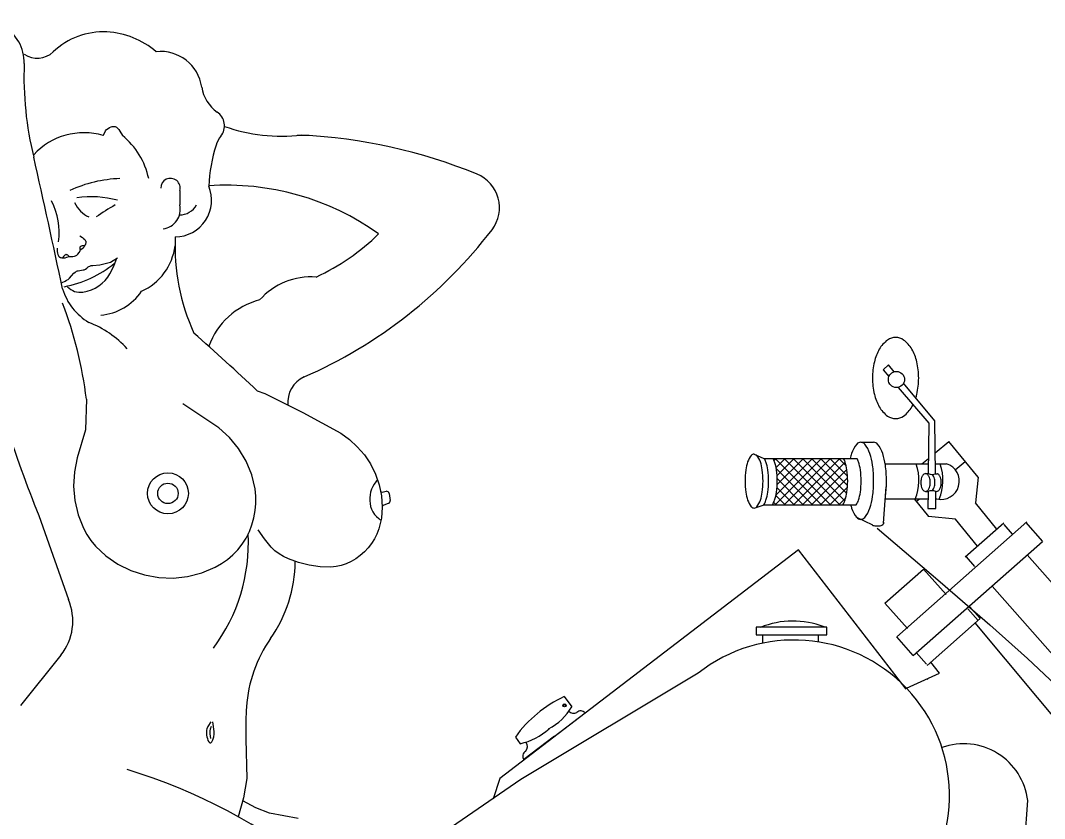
# Model space of a CAD drawing. Extents: x 0.9 to 11.8, y 2 to 8.4.
# Drawn here: x 3.953 to 7.933, y 5.348 to 8.449 of the extents above; entities that cross this region are included whole.
import ezdxf

# ---------------------------------------------------------------- set-up
doc = ezdxf.new("R2010")
doc.units = 0

msp = doc.modelspace()

# ---------------------------------------------------------------- linework, layer by layer
at = {"layer": '10', "color": 7, "linetype": 'CONTINUOUS'}
for p, q in [((5.074683, 8.001738), (5.028139, 8.001738)), ((4.032116, 6.503049), (4.13857, 6.198505)), ((4.109519, 5.982972), (3.952514, 5.787054))]:
    msp.add_line(p, q, dxfattribs=at)
for centre, radius, start, end in [((3.803983, 8.28558), 0.163037, 358.389128, 545.226409), ((4.273778, 8.123171), 0.28125, 87.013085, 133.648494), ((4.271813, 8.085516), 0.318956, 49.279634, 87.013086), ((4.018153, 8.391149), 0.089096, 234.926246, 313.648498), ((4.497547, 8.167145), 0.161079, 8.060704, 96.293362), ((5.256201, 8.2298), 1.290261, 177.725911, 193.986116), ((4.796271, 8.209451), 0.140625, 188.060704, 235.844489), ((4.681181, 8.039819), 0.064364, 321.124179, 415.844489), ((4.199313, 7.746467), 0.266012, 73.662681, 137.181641), ((4.161702, 7.772452), 0.295815, 12.04505, 50.814081), ((4.967633, 8.667305), 0.668312, 250.585233, 276.614738), ((4.942397, 5.934084), 2.071881, 67.747765, 87.172024), ((5.344633, 7.769022), 0.661502, 162.823751, 176.856699), ((4.813398, 7.933226), 0.105469, 141.124181, 162.823754), ((-29.730287, 0.289538), 34.586237, 11.873965, 12.742066), ((5.673734, 7.721512), 0.140625, 322.500831, 427.747769), ((4.352859, 7.343456), 0.490914, 91.582615, 115.202381), ((4.535411, 7.797326), 0.037865, 345.178932, 540.571035), ((4.552553, 7.750405), 0.142563, 270.730766, 382.645022), ((4.753371, 6.78731), 1.021324, 54.625586, 93.910405), ((4.227597, 7.359443), 0.404149, 75.323607, 97.943472), ((3.828739, 7.622793), 0.274216, 352.970212, 387.045748), ((4.269486, 7.792294), 0.118662, 205.559965, 244.440035), ((4.772152, 6.926591), 0.923128, 119.279072, 124.731694), ((4.495802, 7.715789), 0.077876, 278.16037, 371.85559), ((4.569224, 7.771815), 0.078866, 270.749357, 329.500167), ((5.347292, 7.568222), 0.793911, 177.138626, 204.86065), ((4.307471, 8.76985), 1.862742, 293.649363, 322.500831), ((4.750875, 8.219161), 0.84347, 294.552329, 314.744502), ((4.331969, 7.600256), 0.223036, 294.110497, 353.1208), ((4.04792, 7.827166), 0.419437, 280.285639, 310.014389), ((5.082276, 7.184783), 0.267853, 85.915014, 138.339165), ((4.335609, 7.473233), 0.229776, 197.017402, 239.297051), ((4.24422, 7.519684), 0.217074, 275.448651, 325.482438), ((2.651713, 6.787549), 1.568543, 6.951952, 21.018377), ((4.951343, 7.088329), 0.283085, 104.144732, 160.504596), ((4.077728, 6.911698), 0.390166, 42.098979, 68.883975), ((10.456199, 9.069692), 6.91784, 195.455979, 201.778416), ((-5.343226, -3.930375), 14.96856, 46.95968, 48.235182), ((5.096996, 6.966935), 0.105469, 113.649363, 186.959853), ((4.14865, 6.421466), 0.690021, 323.361973, 362.676829), ((4.486951, 6.353813), 0.533886, 325.069052, 359.194695), ((3.944916, 6.114883), 0.210938, 321.291904, 383.355235), ((5.356993, 5.746165), 0.527344, 145.069052, 176.144339), ((5.935731, 5.707161), 1.107395, 176.144339, 181.625609), ((3.680525, 3.323943), 2.318694, 31.190979, 72.775093)]:
    msp.add_arc(centre, radius, start, end, dxfattribs=at)
at = {"layer": 'lines & arcs', "color": 7, "linetype": 'CONTINUOUS'}
for p, q in [((4.27414, 8.001738), (4.279771, 8.013755)), ((4.279771, 8.013755), (4.283241, 8.019391)), ((4.283241, 8.019391), (4.287496, 8.02458)), ((4.287496, 8.02458), (4.292742, 8.029165)), ((4.292742, 8.029165), (4.298781, 8.032929)), ((4.298781, 8.032929), (4.305236, 8.035628)), ((4.305236, 8.035628), (4.308503, 8.036501)), ((4.308503, 8.036501), (4.311732, 8.037017)), ((4.311732, 8.037017), (4.314877, 8.037145)), ((4.314877, 8.037145), (4.317891, 8.036854)), ((4.317891, 8.036854), (4.320749, 8.036137)), ((4.320749, 8.036137), (4.32346, 8.035022)), ((4.32346, 8.035022), (4.326034, 8.03354)), ((4.326034, 8.03354), (4.328483, 8.031721)), ((4.328483, 8.031721), (4.330819, 8.029596)), ((4.330819, 8.029596), (4.335196, 8.024549)), ((4.335196, 8.024549), (4.339256, 8.018644)), ((4.339256, 8.018644), (4.348609, 8.001738)), ((4.572017, 7.78764), (4.572017, 7.731788)), ((4.183007, 7.612274), (4.193217, 7.60554)), ((4.193217, 7.60554), (4.198011, 7.601788)), ((4.095183, 7.563482), (4.095506, 7.551257)), ((4.184179, 7.565216), (4.18446, 7.567322)), ((4.184188, 7.562997), (4.184179, 7.565216)), ((4.184425, 7.560755), (4.184188, 7.562997)), ((4.18446, 7.567322), (4.184729, 7.568304)), ((4.184729, 7.568304), (4.185092, 7.569223)), ((4.185092, 7.569223), (4.185559, 7.570069)), ((4.185559, 7.570069), (4.186137, 7.57083)), ((4.186137, 7.57083), (4.186834, 7.571495)), ((4.186834, 7.571495), (4.187641, 7.572061)), ((4.187641, 7.572061), (4.189372, 7.573012)), ((4.189372, 7.573012), (4.191214, 7.573752)), ((4.191214, 7.573752), (4.193142, 7.574306)), ((4.193142, 7.574306), (4.197164, 7.574945)), ((4.195774, 7.564437), (4.193384, 7.562263)), ((4.197916, 7.566842), (4.195774, 7.564437)), ((4.197164, 7.574945), (4.203253, 7.575078)), ((4.199826, 7.569466), (4.197916, 7.566842)), ((4.198011, 7.601788), (4.202269, 7.597527)), ((4.203253, 7.575078), (4.199826, 7.569466)), ((4.202269, 7.597527), (4.20412, 7.595143)), ((4.204638, 7.577802), (4.203253, 7.575078)), ((4.20412, 7.595143), (4.205659, 7.592464)), ((4.205861, 7.580619), (4.204638, 7.577802)), ((4.205659, 7.592464), (4.206255, 7.591025)), ((4.206739, 7.583526), (4.205861, 7.580619)), ((4.206255, 7.591025), (4.206706, 7.589542)), ((4.206706, 7.589542), (4.206992, 7.588034)), ((4.206993, 7.585011), (4.206739, 7.583526)), ((4.206992, 7.588034), (4.207091, 7.586518)), ((4.207091, 7.586518), (4.206993, 7.585011)), ((4.095506, 7.551257), (4.09616, 7.545204)), ((4.09616, 7.545204), (4.097528, 7.539337)), ((4.097528, 7.539337), (4.098574, 7.536507)), ((4.098574, 7.536507), (4.100035, 7.533784)), ((4.100035, 7.533784), (4.100943, 7.532518)), ((4.100943, 7.532518), (4.101964, 7.531352)), ((4.101964, 7.531352), (4.103093, 7.530313)), ((4.103093, 7.530313), (4.104328, 7.529428)), ((4.104328, 7.529428), (4.105659, 7.528715)), ((4.105659, 7.528715), (4.107054, 7.528145)), ((4.107054, 7.528145), (4.109986, 7.527355)), ((4.109986, 7.527355), (4.113024, 7.526905)), ((4.113024, 7.526905), (4.116069, 7.526642)), ((4.119398, 7.531742), (4.116069, 7.526642)), ((4.116069, 7.526642), (4.122577, 7.526722)), ((4.122066, 7.534819), (4.119398, 7.531742)), ((4.123554, 7.536164), (4.122066, 7.534819)), ((4.122577, 7.526722), (4.12578, 7.527072)), ((4.125156, 7.537336), (4.123554, 7.536164)), ((4.126878, 7.538304), (4.125156, 7.537336)), ((4.12578, 7.527072), (4.132049, 7.528595)), ((4.127785, 7.53869), (4.126878, 7.538304)), ((4.128717, 7.53893), (4.127785, 7.53869)), ((4.129669, 7.539019), (4.128717, 7.53893)), ((4.130634, 7.538968), (4.129669, 7.539019)), ((4.131607, 7.538791), (4.130634, 7.538968)), ((4.132582, 7.538501), (4.131607, 7.538791)), ((4.132049, 7.528595), (4.141254, 7.532074)), ((4.134519, 7.537627), (4.132582, 7.538501)), ((4.136398, 7.536447), (4.134519, 7.537627)), ((4.138177, 7.535062), (4.136398, 7.536447)), ((4.141254, 7.532074), (4.138177, 7.535062)), ((4.141254, 7.532074), (4.155915, 7.531979)), ((4.155915, 7.531979), (4.162647, 7.532953)), ((4.162647, 7.532953), (4.165759, 7.533874)), ((4.165759, 7.533874), (4.168662, 7.535152)), ((4.168662, 7.535152), (4.171327, 7.536835)), ((4.171327, 7.536835), (4.173761, 7.538915)), ((4.173761, 7.538915), (4.175995, 7.541335)), ((4.175995, 7.541335), (4.179997, 7.546972)), ((4.179997, 7.546972), (4.185335, 7.556564)), ((4.185335, 7.556564), (4.184425, 7.560755)), ((4.193384, 7.562263), (4.185335, 7.556564)), ((4.302066, 7.509072), (4.329992, 7.526998)), ((4.315054, 7.494195), (4.327609, 7.525128)), ((4.202634, 7.481536), (4.205464, 7.483092)), ((4.205464, 7.483092), (4.210808, 7.486986)), ((4.210808, 7.486986), (4.216054, 7.491113)), ((4.216054, 7.491113), (4.218763, 7.492961)), ((4.218763, 7.492961), (4.221592, 7.494504)), ((4.221592, 7.494504), (4.224587, 7.495633)), ((4.224587, 7.495633), (4.227735, 7.496375)), ((4.227735, 7.496375), (4.234321, 7.49711)), ((4.234321, 7.49711), (4.2606, 7.499795)), ((4.2606, 7.499795), (4.302066, 7.509072)), ((4.300437, 7.464902), (4.315054, 7.494195)), ((4.13741, 7.442842), (4.142415, 7.446942)), ((4.142415, 7.446942), (4.151376, 7.456542)), ((4.151376, 7.456542), (4.160288, 7.466289)), ((4.160288, 7.466289), (4.165238, 7.470564)), ((4.165238, 7.470564), (4.167927, 7.472437)), ((4.167927, 7.472437), (4.170776, 7.474074)), ((4.170776, 7.474074), (4.173772, 7.475402)), ((4.173772, 7.475402), (4.176896, 7.476387)), ((4.176896, 7.476387), (4.183402, 7.477616)), ((4.183402, 7.477616), (4.196534, 7.479507)), ((4.196534, 7.479507), (4.19965, 7.48036)), ((4.19965, 7.48036), (4.202634, 7.481536)), ((4.281696, 7.43889), (4.291711, 7.451384)), ((4.291711, 7.451384), (4.300437, 7.464902)), ((4.113905, 7.431027), (4.126126, 7.436318)), ((4.126126, 7.436318), (4.131944, 7.439349)), ((4.131944, 7.439349), (4.13741, 7.442842)), ((4.135326, 7.413396), (4.148783, 7.403712)), ((4.148783, 7.403712), (4.155767, 7.399593)), ((4.228016, 7.402099), (4.243226, 7.409112)), ((4.243226, 7.409112), (4.257339, 7.417648)), ((4.257339, 7.417648), (4.27021, 7.427606)), ((4.27021, 7.427606), (4.281696, 7.43889)), ((4.155767, 7.399593), (4.163056, 7.396341)), ((4.163056, 7.396341), (4.170716, 7.39417)), ((4.170716, 7.39417), (4.178683, 7.393029)), ((4.178683, 7.393029), (4.18687, 7.392816)), ((4.18687, 7.392816), (4.195188, 7.39343)), ((4.195188, 7.39343), (4.211863, 7.396721)), ((4.211863, 7.396721), (4.228016, 7.402099)), ((4.873008, 7.00975), (4.901841, 6.999668)), ((4.208724, 6.977401), (4.204736, 6.857759)), ((4.901841, 6.999668), (5.050065, 6.925631)), ((4.723908, 6.866545), (4.583738, 6.959274)), ((5.050065, 6.925631), (5.197611, 6.845131)), ((4.204736, 6.857759), (4.172895, 6.749922)), ((4.764857, 6.828961), (4.723908, 6.866545)), ((4.800421, 6.785999), (4.764857, 6.828961)), ((5.197611, 6.845131), (5.230933, 6.820394)), ((5.230933, 6.820394), (5.261623, 6.792614)), ((4.829746, 6.737117), (4.800421, 6.785999)), ((5.261623, 6.792614), (5.289079, 6.761192)), ((4.172895, 6.749922), (4.162812, 6.694719)), ((4.85159, 6.683997), (4.829746, 6.737117)), ((5.289079, 6.761192), (5.312706, 6.725638)), ((4.162812, 6.694719), (4.159125, 6.639197)), ((5.312706, 6.725638), (5.331975, 6.686468)), ((4.864619, 6.628525), (4.85159, 6.683997)), ((5.327148, 6.64721), (5.321578, 6.637523)), ((5.339895, 6.665638), (5.327148, 6.64721)), ((5.331975, 6.686468), (5.346391, 6.644731)), ((4.159125, 6.639197), (4.163529, 6.583655)), ((4.867411, 6.600498), (4.864619, 6.628525)), ((5.313625, 6.616688), (5.311358, 6.605594)), ((5.31701, 6.627372), (5.313625, 6.616688)), ((5.321578, 6.637523), (5.31701, 6.627372)), ((5.346391, 6.644731), (5.355462, 6.601483)), ((5.358052, 6.616365), (5.374021, 6.619359)), ((5.385753, 6.611013), (5.389795, 6.584064)), ((4.163529, 6.583655), (4.176179, 6.528617)), ((4.864921, 6.544699), (4.867501, 6.572589)), ((4.867501, 6.572589), (4.867411, 6.600498)), ((5.310211, 6.594262), (5.310186, 6.582867)), ((5.310186, 6.582867), (5.311284, 6.571583)), ((5.311358, 6.605594), (5.310211, 6.594262)), ((5.311284, 6.571583), (5.313507, 6.560585)), ((5.355462, 6.601483), (5.358693, 6.557779)), ((5.383713, 6.573334), (5.361778, 6.564301)), ((4.176179, 6.528617), (4.197029, 6.476156)), ((4.859807, 6.516902), (4.864921, 6.544699)), ((5.313507, 6.560585), (5.317065, 6.549851)), ((5.317065, 6.549851), (5.322111, 6.539438)), ((5.322111, 6.539438), (5.328509, 6.529683)), ((5.328509, 6.529683), (5.336123, 6.520925)), ((5.358693, 6.557779), (5.355592, 6.514673)), ((4.842133, 6.4631), (4.852198, 6.489577)), ((4.852198, 6.489577), (4.859807, 6.516902)), ((5.336123, 6.520925), (5.344815, 6.513502)), ((5.344815, 6.513502), (5.349522, 6.510397)), ((5.355592, 6.514673), (5.345664, 6.47322)), ((5.349522, 6.510397), (5.354448, 6.507752)), ((4.197029, 6.476156), (4.210542, 6.45159)), ((4.210542, 6.45159), (4.226125, 6.428494)), ((4.829651, 6.437849), (4.842133, 6.4631)), ((4.900538, 6.434603), (4.876594, 6.469498)), ((5.337986, 6.453443), (5.328417, 6.434475)), ((5.345664, 6.47322), (5.337986, 6.453443)), ((4.226125, 6.428494), (4.243786, 6.406856)), ((4.797493, 6.392327), (4.814791, 6.414202)), ((4.814791, 6.414202), (4.829651, 6.437849)), ((4.926772, 6.402546), (4.900538, 6.434603)), ((5.316973, 6.416461), (5.303818, 6.399572)), ((5.328417, 6.434475), (5.316973, 6.416461)), ((4.243786, 6.406856), (4.284445, 6.368178)), ((4.756574, 6.35424), (4.777952, 6.372278)), ((4.777952, 6.372278), (4.797493, 6.392327)), ((4.941463, 6.388469), (4.926772, 6.402546)), ((4.957563, 6.376141), (4.941463, 6.388469)), ((4.975045, 6.36558), (4.957563, 6.376141)), ((5.273096, 6.369856), (5.255892, 6.357376)), ((5.289132, 6.383979), (5.273096, 6.369856)), ((5.303818, 6.399572), (5.289132, 6.383979)), ((4.284445, 6.368178), (4.330466, 6.336421)), ((4.330466, 6.336421), (4.380844, 6.311827)), ((4.709363, 6.324433), (4.733695, 6.338341)), ((4.733695, 6.338341), (4.756574, 6.35424)), ((4.993672, 6.356573), (4.975045, 6.36558)), ((5.033399, 6.342366), (4.993672, 6.356573)), ((5.074866, 6.331942), (5.033399, 6.342366)), ((5.116831, 6.325593), (5.074866, 6.331942)), ((5.199072, 6.331517), (5.17897, 6.327203)), ((5.218699, 6.338034), (5.199072, 6.331517)), ((5.237699, 6.346711), (5.218699, 6.338034)), ((5.255892, 6.357376), (5.237699, 6.346711)), ((4.380844, 6.311827), (4.43467, 6.294395)), ((4.43467, 6.294395), (4.490331, 6.284498)), ((4.602208, 6.288545), (4.657251, 6.302531)), ((4.657251, 6.302531), (4.709363, 6.324433)), ((5.158496, 6.324913), (5.116831, 6.325593)), ((5.17897, 6.327203), (5.158496, 6.324913)), ((4.490331, 6.284498), (4.546233, 6.282507)), ((4.546233, 6.282507), (4.602208, 6.288545)), ((4.67716, 5.696354), (4.675853, 5.691013)), ((4.68109, 5.706152), (4.67716, 5.696354)), ((4.692048, 5.723667), (4.68109, 5.706152)), ((4.690057, 5.69483), (4.688924, 5.689027)), ((4.693988, 5.706225), (4.690057, 5.69483)), ((4.70548, 5.68669), (4.700188, 5.723667)), ((4.675088, 5.685307), (4.674942, 5.679184)), ((4.674942, 5.679184), (4.675494, 5.672593)), ((4.675853, 5.691013), (4.675088, 5.685307)), ((4.675494, 5.672593), (4.676805, 5.665527)), ((4.676805, 5.665527), (4.678806, 5.658396)), ((4.678806, 5.658396), (4.681356, 5.651833)), ((4.688924, 5.689027), (4.688536, 5.683131)), ((4.688536, 5.683131), (4.68875, 5.67716)), ((4.68875, 5.67716), (4.691502, 5.658978)), ((4.697306, 5.648382), (4.700014, 5.654053)), ((4.700014, 5.654053), (4.703707, 5.665393)), ((4.703707, 5.665393), (4.705366, 5.676195)), ((4.705366, 5.676195), (4.70548, 5.68669)), ((4.828782, 5.675746), (4.82807, 5.656575)), ((4.82807, 5.656575), (4.831857, 5.504039)), ((4.681356, 5.651833), (4.684312, 5.646476)), ((4.684312, 5.646476), (4.685897, 5.644449)), ((4.685897, 5.644449), (4.686709, 5.643632)), ((4.686709, 5.643632), (4.687531, 5.642961)), ((4.687531, 5.642961), (4.688361, 5.642444)), ((4.688361, 5.642444), (4.689196, 5.642092)), ((4.689196, 5.642092), (4.689614, 5.641981)), ((4.689614, 5.641981), (4.690034, 5.641915)), ((4.690034, 5.641915), (4.690453, 5.641895)), ((4.690453, 5.641895), (4.690873, 5.641923)), ((4.690873, 5.641923), (4.691292, 5.641999)), ((4.691292, 5.641999), (4.69171, 5.642125)), ((4.69171, 5.642125), (4.692128, 5.642303)), ((4.692128, 5.642303), (4.692545, 5.642531)), ((4.692545, 5.642531), (4.693373, 5.643133)), ((4.693373, 5.643133), (4.694191, 5.643911)), ((4.694191, 5.643911), (4.695787, 5.645916)), ((4.695787, 5.645916), (4.697306, 5.648382)), ((4.831857, 5.504039), (4.819413, 5.428765)), ((4.819413, 5.428765), (4.799009, 5.355036)), ((4.867011, 5.390144), (4.81667, 5.417389)), ((4.920113, 5.369032), (4.867011, 5.390144)), ((5.031964, 5.348175), (4.920113, 5.369032))]:
    msp.add_line(p, q, dxfattribs=at)
at = {"layer": 'lines & arcs', "color": 5, "linetype": 'CONTINUOUS'}
for p, q in [((7.325719, 7.110529), (7.306046, 7.091633)), ((7.306046, 7.091633), (7.32807, 7.065779)), ((7.347888, 7.083912), (7.325719, 7.110529)), ((7.364348, 7.023191), (7.483099, 6.883786)), ((7.506706, 6.893234), (7.385085, 7.039253)), ((7.509081, 6.687847), (7.506706, 6.893234)), ((7.483099, 6.883786), (7.480768, 6.687962)), ((7.218507, 6.810165), (7.268507, 6.810165)), ((7.508139, 6.769294), (7.561284, 6.812775)), ((7.674539, 6.674352), (7.561284, 6.812775)), ((6.803687, 6.764236), (6.841841, 6.747418)), ((6.841841, 6.747418), (6.877441, 6.747418)), ((6.877441, 6.747418), (7.150607, 6.747418)), ((6.881323, 6.739443), (6.889299, 6.747418)), ((7.066022, 6.567094), (6.885698, 6.747418)), ((6.885751, 6.567094), (7.066075, 6.747418)), ((6.889102, 6.6058), (7.03072, 6.747418)), ((6.889236, 6.712), (6.924654, 6.747418)), ((6.8931, 6.680509), (6.960009, 6.747418)), ((6.893524, 6.645578), (6.995365, 6.747418)), ((7.101378, 6.567094), (6.921053, 6.747418)), ((6.921106, 6.567094), (7.101431, 6.747418)), ((7.136733, 6.567094), (6.956408, 6.747418)), ((6.956462, 6.567094), (7.136786, 6.747418)), ((7.156621, 6.582561), (6.991764, 6.747418)), ((6.991817, 6.567094), (7.157655, 6.732932)), ((7.163904, 6.610633), (7.027119, 6.747418)), ((7.167284, 6.642609), (7.062474, 6.747418)), ((7.167158, 6.67809), (7.09783, 6.747418)), ((7.161616, 6.718988), (7.133185, 6.747418)), ((7.150607, 6.747418), (7.203592, 6.747418)), ((7.455534, 6.726253), (7.481477, 6.747479)), ((7.585571, 6.703441), (7.624607, 6.73538)), ((7.030667, 6.567094), (6.890017, 6.707744)), ((7.027172, 6.567094), (7.16446, 6.704382)), ((7.313599, 6.726253), (7.481224, 6.726253)), ((7.470404, 6.687962), (7.480768, 6.687962)), ((7.508637, 6.726253), (7.551621, 6.726253)), ((7.50908, 6.687847), (7.514878, 6.687847)), ((6.995311, 6.567094), (6.893677, 6.668728)), ((7.062528, 6.567094), (7.167463, 6.67203)), ((7.674539, 6.674352), (7.664527, 6.574232)), ((6.959956, 6.567094), (6.892825, 6.634225)), ((7.097883, 6.567094), (7.16687, 6.636081)), ((7.306591, 6.496051), (7.317444, 6.636828)), ((7.470404, 6.619237), (7.479951, 6.619237)), ((7.479951, 6.619237), (7.479164, 6.553121)), ((7.509875, 6.619237), (7.513346, 6.619237)), ((7.51064, 6.553121), (7.509875, 6.619237)), ((6.889245, 6.567094), (6.88009, 6.576249)), ((6.924601, 6.567094), (6.888548, 6.603146)), ((7.133238, 6.567094), (7.160231, 6.594087)), ((7.313832, 6.589981), (7.479603, 6.589981)), ((7.425953, 6.589981), (7.482052, 6.521416)), ((7.434352, 6.579716), (7.446898, 6.589981)), ((7.510214, 6.589981), (7.51403, 6.589981)), ((7.747534, 6.47278), (7.664527, 6.574232)), ((6.803687, 6.554236), (6.842829, 6.567094)), ((6.842829, 6.567094), (6.875096, 6.567094)), ((6.875096, 6.567094), (7.14838, 6.567094)), ((7.14838, 6.567094), (7.201247, 6.567094)), ((7.479164, 6.553121), (7.51064, 6.553121)), ((7.265328, 6.487235), (7.200956, 6.518645)), ((7.864217, 6.500432), (7.358117, 6.054183)), ((7.587131, 6.510909), (7.482052, 6.521416)), ((7.672476, 6.406598), (7.587131, 6.510909)), ((7.624818, 6.364576), (7.774831, 6.496849)), ((7.774418, 6.490839), (7.807486, 6.453336)), ((7.859294, 6.499574), (7.925431, 6.424568)), ((7.282252, 6.476511), (7.527763, 6.267605)), ((7.422526, 5.981135), (7.925431, 6.424568)), ((6.976818, 6.391411), (5.816093, 5.504069)), ((7.394532, 5.850132), (6.976818, 6.391411)), ((7.865885, 6.372064), (8.592254, 5.548276)), ((7.662396, 6.326967), (7.629328, 6.36447)), ((7.312734, 6.184984), (7.462747, 6.317256)), ((7.462747, 6.317256), (7.550196, 6.218079)), ((7.527763, 6.267605), (7.72041, 6.100647)), ((8.456495, 5.425698), (7.728701, 6.251102)), ((7.400184, 6.085806), (7.312734, 6.184984)), ((7.642442, 6.170532), (7.682787, 6.124776)), ((7.635059, 6.163218), (7.675403, 6.117463)), ((7.08665, 6.091421), (6.812267, 6.091421)), ((6.812267, 6.091421), (6.812267, 6.061482)), ((7.08665, 6.061482), (7.08665, 6.091421)), ((7.476352, 5.943091), (7.682787, 6.124776)), ((8.283182, 5.364953), (7.663641, 6.107926)), ((7.72041, 6.100647), (7.867175, 5.969412)), ((6.812267, 6.061482), (7.08665, 6.061482)), ((6.837211, 6.061482), (6.837211, 6.029345)), ((7.05448, 6.034169), (7.05448, 6.061482)), ((7.422526, 5.981135), (7.358117, 6.054183)), ((7.433713, 5.993151), (7.473891, 5.947585)), ((7.476352, 5.943091), (7.48022, 5.946495)), ((7.525183, 5.913192), (7.490693, 5.955503)), ((7.867175, 5.969412), (7.975039, 5.867672)), ((6.585937, 5.912867), (5.896855, 5.499434)), ((7.396538, 5.854408), (7.525183, 5.913192)), ((7.476352, 5.888545), (7.48022, 5.89195)), ((6.06585, 5.821631), (6.095654, 5.782342)), ((6.02719, 5.667331), (6.147132, 5.758316)), ((5.875975, 5.664431), (5.895338, 5.638905)), ((6.028646, 5.668435), (5.908704, 5.57745)), ((5.896855, 5.499434), (5.365235, 5.135666)), ((5.816093, 5.504069), (5.790217, 5.424208)), ((7.797725, 4.383277), (7.86742, 5.417597))]:
    msp.add_line(p, q, dxfattribs=at)
for centre, radius in [((7.357195, 7.053843), 0.031476), ((6.067006, 5.787758), 0.006172), ((6.067006, 5.787758), 0.004372)]:
    msp.add_circle(centre, radius, dxfattribs=at)
at = {"layer": 'lines & arcs', "color": 7, "linetype": 'CONTINUOUS'}
for radius in [0.079482, 0.03968]:
    msp.add_circle((4.525659, 6.611443), radius, dxfattribs=at)
at = {"layer": 'lines & arcs', "color": 5, "linetype": 'CONTINUOUS'}
for centre, radius, start, end in [((7.390328, 7.114367), 0.114795, 126.071262, 150.376251), ((7.353985, 7.164257), 0.053071, 90, 126.071262), ((7.353985, 7.164257), 0.053071, 53.928738, 90), ((7.317643, 7.114367), 0.114795, 29.623749, 53.928738), ((7.448514, 7.081281), 0.181731, 150.376251, 166.746501), ((7.259456, 7.081281), 0.181731, 13.253499, 29.623749), ((7.540861, 7.05953), 0.276605, 166.746501, 180), ((7.16711, 7.05953), 0.276605, 0, 13.253499), ((7.540861, 7.05953), 0.276605, 180, 193.253499), ((7.16711, 7.05953), 0.276605, 346.746501, 360), ((7.448514, 7.037779), 0.181731, 193.253499, 209.623749), ((7.259456, 7.037779), 0.181731, 342.227652, 346.746501), ((7.390328, 7.004693), 0.114795, 209.623749, 233.928738), ((7.317643, 7.004693), 0.114795, 306.071262, 330.376251), ((7.259456, 7.037779), 0.181731, 330.376251, 333.213777), ((7.353985, 6.954802), 0.053071, 233.928738, 270), ((7.353985, 6.954802), 0.053071, 270, 306.071262), ((7.218507, 6.790402), 0.019763, 90, 141.17505), ((7.218507, 6.790402), 0.019763, 38.82495, 90), ((7.268507, 6.790402), 0.019763, 38.82495, 90), ((7.294781, 6.729022), 0.117668, 141.17505, 161.565051), ((7.142233, 6.729022), 0.117668, 18.434949, 38.82495), ((7.192233, 6.729022), 0.117668, 18.434949, 38.82495), ((6.944053, 6.678444), 0.174047, 161.565051, 172.138807), ((6.857079, 6.707435), 0.082368, 141.17505, 161.565051), ((6.803687, 6.750402), 0.013834, 90, 141.17505), ((6.803687, 6.750402), 0.013834, 38.82495, 42.426842), ((6.750295, 6.707435), 0.082368, 18.434949, 38.82495), ((6.66332, 6.678444), 0.174047, 7.861193, 18.434949), ((6.772026, 6.707435), 0.082368, 18.434949, 29.040295), ((6.685052, 6.678444), 0.174047, 7.861193, 18.434949), ((6.805429, 6.707435), 0.082368, 18.434949, 29.040295), ((6.718454, 6.678444), 0.174047, 7.861193, 18.434949), ((7.079332, 6.707435), 0.082368, 18.434949, 29.040295), ((6.992357, 6.678444), 0.174047, 7.861193, 18.434949), ((7.41903, 6.687605), 0.248638, 161.565051, 166.080246), ((7.13158, 6.707435), 0.082368, 18.434949, 29.040295), ((7.044606, 6.678444), 0.174047, 7.861193, 18.434949), ((7.017983, 6.687605), 0.248638, 7.861193, 18.434949), ((7.067983, 6.687605), 0.248638, 7.861193, 18.434949), ((7.083169, 6.659236), 0.314482, 172.138807, 180), ((6.524205, 6.659236), 0.314482, 0, 7.861193), ((6.545936, 6.659236), 0.314482, 0, 7.861193), ((6.579339, 6.659236), 0.314482, 0, 7.861193), ((6.853242, 6.659236), 0.314482, 0, 7.861193), ((6.90549, 6.659236), 0.314482, 0, 7.861193), ((6.819247, 6.660165), 0.44926, 0, 7.861193), ((6.869247, 6.660165), 0.44926, 0, 7.861193), ((7.253828, 6.662074), 0.190855, 337.637224, 379.12728), ((7.470404, 6.677672), 0.010291, 90, 127.797146), ((7.470404, 6.677672), 0.010291, 52.202854, 90), ((7.495047, 6.717936), 0.033201, 244.528773, 295.006928), ((7.530844, 6.658664), 0.070711, 256.244692, 432.911958), ((7.513346, 6.677672), 0.010291, 52.202854, 81.436799), ((7.347345, 6.662074), 0.190855, 337.637224, 379.12728), ((7.083169, 6.659236), 0.314482, 180, 187.861193), ((6.524205, 6.659236), 0.314482, 352.138807, 360), ((6.545936, 6.659236), 0.314482, 352.138807, 360), ((6.579339, 6.659236), 0.314482, 352.138807, 360), ((6.853242, 6.659236), 0.314482, 352.138807, 360), ((6.90549, 6.659236), 0.314482, 352.138807, 360), ((6.819247, 6.660165), 0.44926, 352.138807, 360), ((6.869247, 6.660165), 0.44926, 352.641438, 360), ((7.516196, 6.653599), 0.064144, 167.526298, 180), ((7.516196, 6.653599), 0.064144, 180, 192.473702), ((7.49354, 6.658611), 0.04094, 151.895294, 167.526298), ((7.479281, 6.666227), 0.024774, 127.797146, 151.895294), ((7.461528, 6.666227), 0.024774, 28.104706, 52.202854), ((7.447268, 6.658611), 0.04094, 12.473702, 28.104706), ((7.424612, 6.653599), 0.064144, 0, 12.473702), ((7.424612, 6.653599), 0.064144, 347.526298, 360), ((7.479454, 6.666227), 0.024774, 28.104706, 48.377063), ((7.465194, 6.658611), 0.04094, 12.473702, 28.104706), ((7.442538, 6.653599), 0.064144, 0, 12.473702), ((7.442538, 6.653599), 0.064144, 347.526298, 360), ((7.50447, 6.666227), 0.024774, 28.104706, 52.202854), ((7.49021, 6.658611), 0.04094, 12.473702, 28.104706), ((7.467554, 6.653599), 0.064144, 0, 12.473702), ((7.467554, 6.653599), 0.064144, 347.526298, 360), ((6.944053, 6.640028), 0.174047, 187.861193, 198.434949), ((6.66332, 6.640028), 0.174047, 341.565051, 352.138807), ((6.685052, 6.640028), 0.174047, 341.565051, 352.138807), ((6.718454, 6.640028), 0.174047, 341.565051, 352.138807), ((6.992357, 6.640028), 0.174047, 341.565051, 352.138807), ((7.044606, 6.640028), 0.174047, 341.565051, 352.138807), ((7.49354, 6.648588), 0.04094, 192.473702, 208.104706), ((7.479281, 6.640972), 0.024774, 208.104706, 232.202854), ((7.470404, 6.629527), 0.010291, 232.202854, 270), ((7.470404, 6.629527), 0.010291, 270, 307.797146), ((7.461528, 6.640972), 0.024774, 307.797146, 331.895294), ((7.494913, 6.570377), 0.051099, 72.973907, 107.026093), ((7.447268, 6.648588), 0.04094, 331.895294, 347.526298), ((7.479454, 6.640972), 0.024774, 308.098664, 331.895294), ((7.465194, 6.648588), 0.04094, 331.895294, 347.526298), ((7.513346, 6.629527), 0.010291, 261.088207, 270), ((7.513346, 6.629527), 0.010291, 270, 307.797146), ((7.50447, 6.640972), 0.024774, 307.797146, 331.895294), ((7.49021, 6.648588), 0.04094, 331.895294, 347.526298), ((6.857079, 6.611036), 0.082368, 198.434949, 218.82495), ((6.750295, 6.611036), 0.082368, 321.17505, 341.565051), ((6.772026, 6.611036), 0.082368, 327.369377, 341.565051), ((6.805429, 6.611036), 0.082368, 327.758155, 341.565051), ((7.079332, 6.611036), 0.082368, 327.758155, 341.565051), ((7.13158, 6.611036), 0.082368, 327.758155, 341.565051), ((7.017983, 6.632726), 0.248638, 341.565051, 352.138807), ((6.803687, 6.56807), 0.013834, 218.82495, 270), ((6.803687, 6.56807), 0.013834, 306.370312, 321.17505), ((7.41903, 6.632726), 0.248638, 195.305496, 198.434949), ((7.294781, 6.591309), 0.117668, 198.434949, 218.82495), ((7.142233, 6.591309), 0.117668, 321.17505, 341.565051), ((7.218507, 6.529929), 0.019763, 218.82495, 270), ((7.218507, 6.529929), 0.019763, 270, 321.17505), ((7.272166, 6.504137), 0.018201, 241.83682, 249.139698), ((7.286435, 6.519779), 0.034627, 281.896756, 294.848003), ((7.293337, 6.504874), 0.018201, 294.848003, 317.491615), ((7.303148, 6.495881), 0.004892, 317.491615, 361.99385), ((7.303148, 6.495881), 0.004892, 1.99385, 41.255937), ((7.278015, 6.519486), 0.034627, 249.139698, 262.090945), ((7.281386, 6.543747), 0.059121, 262.090945, 271.99385), ((7.281386, 6.543747), 0.059121, 271.99385, 281.896756), ((6.95465, 5.782708), 0.332674, 68.630108, 112.251111), ((6.959045, 5.437246), 0.604504, 318.853535, 488.112933), ((6.265855, 5.385973), 0.479375, 114.659273, 129.586625), ((5.88839, 5.908597), 0.242691, 298.83654, 328.652262), ((6.274209, 5.379186), 0.489852, 129.620269, 144.386893), ((6.102671, 5.783509), 0.026483, 224.884484, 297.66701), ((6.130228, 5.743973), 0.02217, 40.314617, 133.497291), ((5.840948, 5.879185), 0.246359, 282.754548, 312.346199), ((5.896425, 5.627055), 0.026483, 316.699341, 401.537714), ((7.618749, 5.388026), 0.250423, 6.781678, 109.762511), ((5.927073, 5.589864), 0.02217, 120.869059, 214.051734)]:
    msp.add_arc(centre, radius, start, end, dxfattribs=at)
at = {"layer": 'lines & arcs', "color": 7, "linetype": 'CONTINUOUS'}
for centre, radius, start, end in [((5.35713, 6.621281), 0.005, 191.364994, 280.619655), ((5.375863, 6.60953), 0.01, 8.530766, 100.619655), ((5.379906, 6.582581), 0.01, 292.380135, 368.530766), ((5.363681, 6.559678), 0.005, 112.380135, 180.501859)]:
    msp.add_arc(centre, radius, start, end, dxfattribs=at)

doc.saveas('drawing.dxf')
